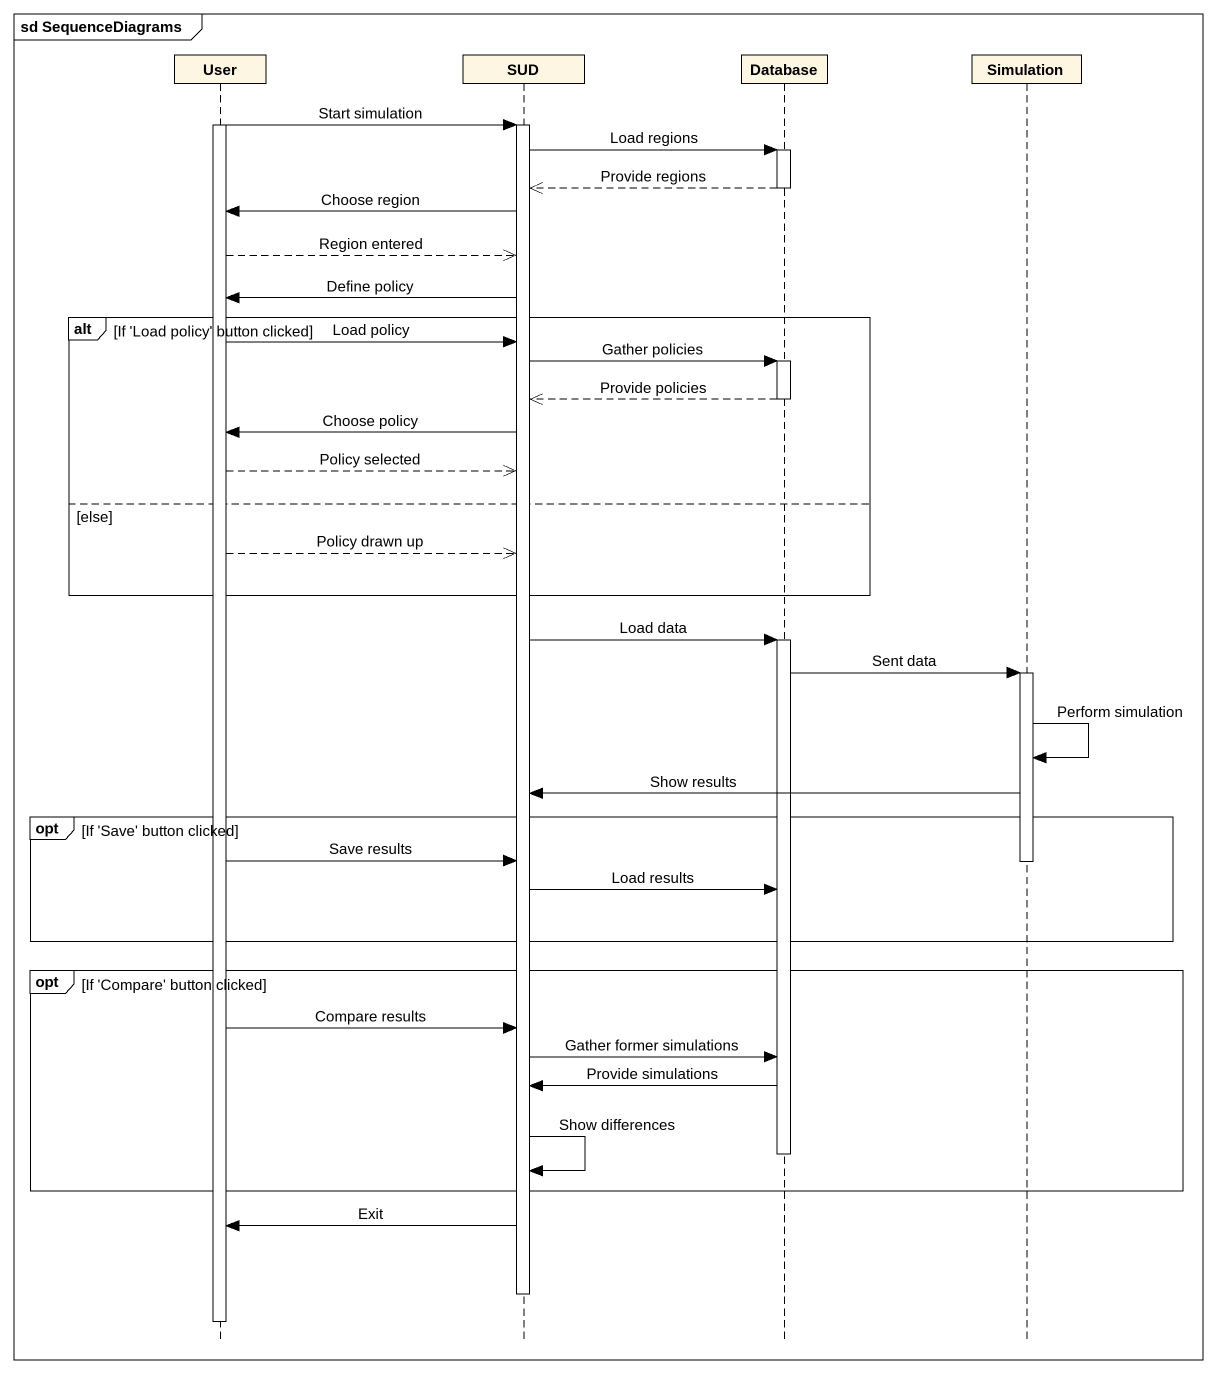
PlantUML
@startuml
mainframe sd SequenceDiagrams
hide footbox
participant User
participant SUD
participant "Database" as Database_
participant Simulation

activate User
User -> SUD : Start simulation
activate SUD
SUD -> Database_ : Load regions
activate Database_
Database_ -->> SUD : Provide regions
deactivate Database_
SUD -> User : Choose region
User -->> SUD : Region entered
SUD -> User : Define policy
alt If 'Load policy' button clicked
  User -> SUD : Load policy
  SUD -> Database_ : Gather policies
  activate Database_
  Database_ -->> SUD : Provide policies
  deactivate Database_
  SUD -> User : Choose policy
  User -->> SUD : Policy selected
else else
  User -->> SUD : Policy drawn up
end
SUD -> Database_ : Load data
activate Database_
Database_ -> Simulation : Sent data
activate Simulation
Simulation -> Simulation : Perform simulation
Simulation -> SUD : Show results
opt If 'Save' button clicked
  User -> SUD : Save results
  deactivate Simulation
  SUD -> Database_ : Load results
end
opt If 'Compare' button clicked
  User -> SUD : Compare results
  SUD -> Database_ : Gather former simulations
  Database_ -> SUD : Provide simulations
  deactivate Database_
  SUD -> SUD : Show differences
end
SUD -> User : Exit
deactivate SUD
deactivate User
@enduml
